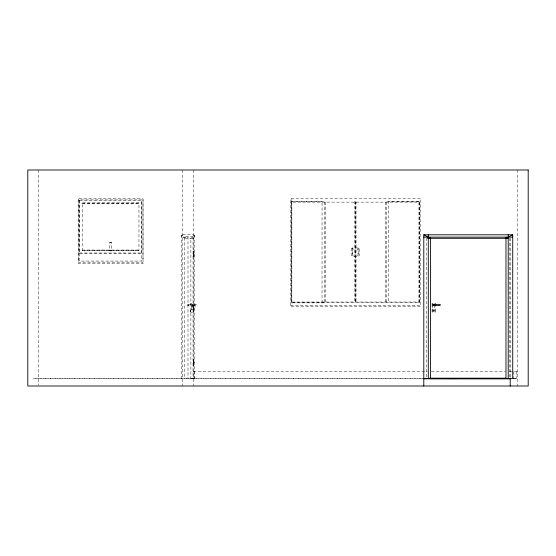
<?xml version="1.0" encoding="UTF-8"?>
<svg xmlns="http://www.w3.org/2000/svg" width="556" height="556" viewBox="0 0 556 556"><rect width="100%" height="100%" fill="white"/><g stroke="black" fill="none" stroke-linecap="round" stroke-linejoin="round"><path stroke-width="0.42" stroke-dasharray="2.78 2.08" d="M78.201 198.798L78.201 262.161L143.003 262.161L143.003 198.798L78.201 198.798L78.201 263.6L143.003 263.6L143.003 198.798M79.404 199.896L79.404 261.063L141.801 261.063L141.801 199.896L79.404 199.896L79.404 253.668L141.801 253.668L141.801 199.896M182.597 235.091L181.52 235.091L181.52 237.426L187.997 237.426M193.509 364.861L193.509 359.996M193.509 310.728L193.509 305.863M193.509 256.601L193.509 251.736M193.53 364.951L193.815 365.375L193.815 359.996M193.53 310.825L193.69 311.304L193.787 310.728M193.53 256.691L193.815 257.115L193.815 251.736M193.398 235.091L194.482 235.091L194.482 237.426L193.043 237.426M193.912 251.639L193.919 255.829L193.398 255.829L193.551 254.613M193.488 253.717L193.933 253.453L193.335 253.626L193.384 251.639M193.905 309.963L193.398 309.963C193.842 307.781 193.919 309.039 193.912 310.825L193.384 310.728L193.919 310.728M193.488 307.85L193.947 307.607L193.815 309.963M193.919 254.613C192.8 254.488 194.76 254.578 193.815 255.829M193.849 307.85L193.912 305.772C192.522 306.057 193.655 308.844 193.87 307.85M193.551 362.873L193.398 364.09L193.905 364.09L193.912 364.951L193.391 364.951L193.919 364.861M193.488 361.977L193.488 361.692C194.864 362.38 193.21 363.242 193.919 364.09M193.87 362.873L193.474 362.873M193.822 310.088L193.822 311.707M193.822 304.646C197.811 302.652 197.846 307.628 193.822 305.668M188.623 305.682L188.609 304.598M193.905 254.905L193.488 254.905M193.648 361.977L193.912 359.899C192.571 360.281 193.613 362.922 193.87 361.977M195.802 304.598L195.802 305.696M353.123 254.954L353.185 255.461M193.766 251.639L193.648 251.159L193.53 251.639M193.766 305.772L193.648 305.293L193.53 305.772M193.766 359.899L193.648 359.419L193.53 359.899M357.626 254.94L357.626 255.461M193.822 307.565L193.585 305.863M193.78 254.613L193.356 254.856M193.905 309.039L193.488 309.032M193.648 363.165L193.551 364.861L193.578 364.09M193.641 361.692L193.585 359.996M79.404 200.57L141.801 200.57M291.552 201.717L325.225 201.717L325.225 302.86L291.872 302.86M419.245 201.717L385.579 201.717L385.579 302.443M291.552 202.127L291.233 302.443L354.763 302.443L354.763 201.3M419.245 202.127L419.565 302.443L356.035 302.443L356.035 202.127M82.239 203.183L138.965 203.183M82.239 203.524L138.965 203.524M182.597 234.799L193.398 234.799M193.398 236.592L184.759 236.592L184.759 378.803M182.597 237.092L187.997 237.092L187.997 378.803M193.398 237.092L193.043 237.092L193.043 378.803M193.398 237.926L190.882 237.926L190.882 378.803M190.882 238.128L193.398 238.128M184.759 238.593L190.882 238.593M109.747 242.631L111.45 242.631M82.239 250.047L138.965 250.047M82.239 250.381L138.965 250.381M109.747 250.547L111.45 250.547M193.384 251.736L193.919 251.736M354.763 252.083L356.035 252.083M193.418 252.5L193.905 252.5M79.404 252.994L141.801 252.994M193.919 256.601L193.384 256.691L193.905 256.691L193.919 255.829M291.872 302.033L419.565 302.033M191.361 304.313L192.369 304.313L192.369 305.967L191.361 305.967M191.201 305.14L191.848 305.14M290.6 305.362L420.197 305.362M193.384 305.863L193.919 305.863M193.905 306.634L190.597 306.571L190.583 303.715L193.822 303.75L193.815 312.305L190.597 312.333L190.583 309.47L193.822 309.511M193.474 308.747L193.815 308.747M190.583 310.123L190.569 311.687L190.569 310.088M193.384 359.996L193.919 359.996M193.418 360.761L193.905 360.761M193.398 371.603L427.369 371.603M431.407 371.603L505.411 371.603M509.581 371.603L517.4 371.603M190.882 378.469L193.398 378.469M422.365 378.657L33.499 378.657L422.942 378.803M513.216 378.657L517.386 378.657M513.209 378.803L517.4 378.803M193.564 253.432L193.551 251.736M193.905 308.747L193.356 308.99M193.53 309.032L193.551 310.728L193.578 309.963M193.613 254.905L193.551 256.601L193.578 255.829M517.4 169.997L517.4 386.003M516.677 371.603L516.677 378.803M513.654 371.603L513.654 378.803M510.2 238.253L510.2 377.357M509.824 238.037L509.824 377.642M434.653 306.286L434.653 307.732M432.79 306.286L432.79 307.732M426.695 238.037L426.695 377.642M419.245 302.443L419.245 201.3L388.755 201.3L388.755 302.443M418.932 201.3L418.932 201.717M418.932 302.443L418.932 202.127L291.872 202.127L291.872 305.362M386.212 202.127L386.212 302.443M355.402 201.3L355.402 302.033M355.319 202.127L355.319 302.033M324.586 202.127L324.586 302.86M322.049 302.86L322.049 201.3L291.552 201.3L291.552 302.443M291.872 198.798L291.872 201.717M194.482 235.091L194.482 378.803M194.12 371.603L194.12 378.803M193.398 169.997L193.398 386.003M193.064 306.578L193.064 309.456M192.251 304.313L192.251 305.967M191.848 304.354L191.848 305.918M191.327 306.578L191.327 309.456M182.597 169.997L182.597 386.003M181.52 235.091L181.52 378.803M38.6 169.997L38.6 385.197M352.984 248.893L353.317 249.144L352.984 248.893M357.432 248.893L357.765 249.144L357.432 248.893M187.664 304.625L187.685 305.696L190.562 305.668L190.541 304.598L187.685 304.598M351.691 248.33L351.656 248.435A1.063 1.063 0 0 0 351.607 248.747L351.607 255.412A1.063 1.063 0 0 0 351.656 255.725L352.24 256.24L358.578 256.24L359.162 255.725A1.063 1.063 0 0 0 359.211 255.412L359.211 248.747A1.063 1.063 0 0 0 359.162 248.435L358.578 247.92L352.24 247.92L351.691 248.33M420.197 198.798L290.6 198.798L290.6 306.801L420.197 306.801L420.197 198.798M138.965 202.85L82.239 202.85L82.239 250.721L138.965 250.721L138.965 202.85M111.45 242.291L109.747 242.291L109.747 250.888L111.45 250.888L111.45 242.291M352.789 248.435L352.4 248.435L352.4 255.725L352.789 255.725L352.789 248.435M358.418 248.435L358.022 248.435L358.022 255.725L358.418 255.725L358.418 248.435"/><path stroke-width="0.83" d="M432.311 306.259L432.283 303.409M432.283 312.048L432.311 309.199M435.133 309.199L435.16 312.048M505.967 238.309L512.722 234.799L512.722 378.511L505.967 378.511L505.967 237.169M423.797 386.003L423.797 234.799L512.722 234.799M423.797 237.141L512.722 237.141M427.564 238.309L508.094 238.309M434.236 305.362L433.235 305.362L433.235 304.361L440.199 304.361L440.15 305.411L433.235 305.411M433.235 304.361L434.236 304.361M429.656 378.177L505.995 378.177M423.797 378.511L456.935 378.657M430.073 378.657L510.2 378.657M423.797 378.803L510.2 378.803M427.981 236.974L430.552 238.309M423.797 234.799L428.301 237.141M435.126 306.259L435.16 303.409M510.2 378.226L510.2 386.003M508.219 234.799L508.219 378.511M430.552 237.169L430.552 378.511M428.301 234.799L428.301 378.511M433.416 310.158C433.249 313.369 434.855 309.018 433.416 310.158M528.2 169.997L27.8 169.997L27.8 386.003L528.2 386.003L528.2 169.997"/></g></svg>
